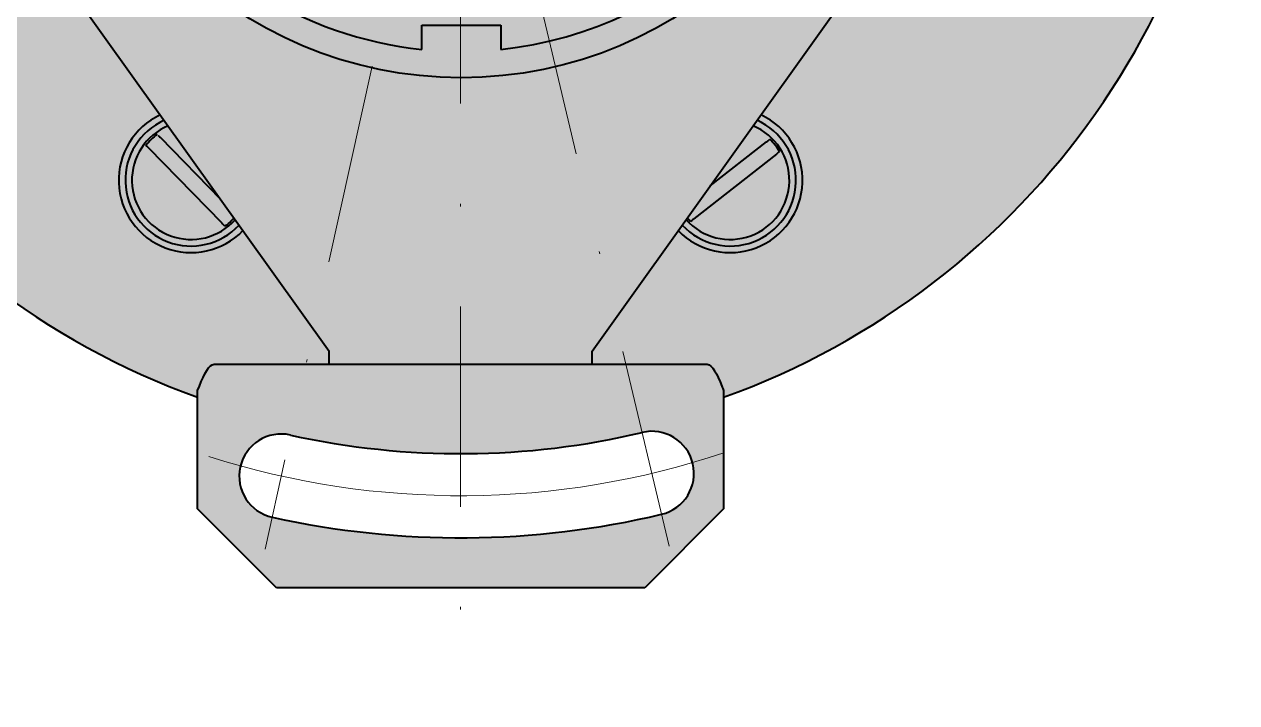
# Model space of a CAD drawing. Header units: millimetres. Extents: x -87 to 211, y 475 to 609.
# Drawn here: x -47.62 to -1.52, y 511.56 to 537.37 of the extents above; entities that cross this region are included whole.
import ezdxf

# ---------------------------------------------------------------- set-up
doc = ezdxf.new("R2010")
doc.units = ezdxf.units.MM
doc.linetypes.add('ACAD_ISO04W100', pattern=[30, 24, -3, 0, -3])
doc.linetypes.add('DASHDOTX2', pattern=[50.8, 25.4, -12.7, 0, -12.7])
for name, color, linetype, lineweight in [('asys', 7, 'ACAD_ISO04W100', 20), ('konturas', 7, 'Continuous', 40), ('matmenys', 7, 'Continuous', 20)]:
    doc.layers.add(name, color=color, linetype=linetype, lineweight=lineweight)

msp = doc.modelspace()

# ---------------------------------------------------------------- hatches: boundary and pattern name
at = {"layer": 'matmenys', "true_color": 0xebecec}
h = msp.add_hatch(color=7, dxfattribs=at)
h.dxf.hatch_style = 1
edge = h.paths.add_edge_path()
edge.add_arc((-31.0504797359146, 551.0361452726604), 15.69647475059248, 0, 360)
h = msp.add_hatch(color=7, dxfattribs=at)
h.dxf.hatch_style = 1
edge = h.paths.add_edge_path()
edge.add_line((-51.02869407144076, 545.9378764906603), (-51.52869407144073, 545.9378764906603))
edge.add_line((-51.52869407144073, 545.9378764906603), (-51.52869407144065, 541.7283280574899))
edge.add_spline(control_points=[(-51.52869407144065, 541.7712098239941), (-51.52869407144065, 541.7410480591833), (-51.53355428680619, 541.7108862943725), (-51.54320433047633, 541.6807245295616), (-51.62242732533569, 541.4331085165948), (-52.06194888309167, 541.1854925036278), (-52.52869407144057, 540.9378764906609)], knot_values=[0, 0, 0, 0, 0.170560761748096, 0.170560761748096, 0.170560761748096, 1.570796326794894, 1.570796326794894, 1.570796326794894, 1.570796326794894], degree=3, periodic=0)
edge.add_line((-52.52869407144078, 540.9378764906608), (-55.52869407144035, 540.9378764906608))
edge.add_line((-55.52869407144035, 540.9378764906608), (-58.52869407144019, 543.9378764906605))
edge.add_line((-58.52869407144019, 543.9378764906605), (-58.52869407144034, 550.9378764906608))
edge.add_line((-58.52869407144034, 550.9378764906608), (-60.5286940714407, 550.9378764906608))
edge.add_arc((-31.02869407143992, 550.9378764906608), 29.50000000000079, 180, 250.1850718514915)
edge.add_line((-41.02869407144096, 523.1844983179044), (-41.02869407144097, 523.437876490662))
edge.add_spline(control_points=[(-41.02869407144097, 523.437876490662), (-40.84298206171574, 523.9046216790109), (-40.65727005199052, 524.344143236767), (-40.47155804226529, 524.4233662316262), (-40.44893671865719, 524.4330162752964), (-40.42631539504909, 524.4378764906619), (-40.40369407144098, 524.4378764906619)], knot_values=[0, 0, 0, 0, 1.400235565046828, 1.400235565046828, 1.400235565046828, 1.570796326794899, 1.570796326794899, 1.570796326794899, 1.570796326794899], degree=3, periodic=0)
edge.add_line((-40.43585539631879, 524.4378764906619), (-36.9036026314792, 524.4378764906619))
edge.add_line((-36.9036026314792, 524.4378764906619), (-36.61178110399492, 525.7541983362371))
edge.add_line((-36.61178110399492, 525.7541983362371), (-39.30426870389284, 529.5236809760939))
edge.add_arc((-41.27869407144015, 531.4378764906603), 2.750000000000055, 115.18798688404911, 315.88736869990146, ccw=False)
edge.add_line((-42.44906538493363, 533.9263963295509), (-51.02869407144076, 545.9378764906603))
h.paths.add_polyline_path([(-34.38350808748235, 535.8052883803022, -0.3516652221701673), (-46.52869407144119, 550.9378764906608), (-52.0286940714408, 550.9378764906608), (-52.0286940714407, 545.9378764906603), (-51.02869407144076, 545.9378764906603), (-42.44906538493363, 533.9263963295509), (-36.61178110399492, 525.7541983362371)])
h.paths.add_polyline_path([(-31.02869407143993, 535.4378764906612, -0.05459568657377278), (-34.38350808748234, 535.8052883803022), (-36.61178110399492, 525.7541983362371), (-36.02869407144137, 524.9378764906621), (-36.02869407144136, 524.4378764906619), (-31.02869407143993, 524.437876490662)])
h.paths.add_polyline_path([(-27.45094862854679, 535.8564396378332, -0.05829658237635849), (-31.02869407143993, 535.4378764906612), (-31.02869407143993, 524.437876490662), (-26.02869407144209, 524.4378764906621), (-26.0286940714421, 524.9378764906622), (-25.15194188896685, 526.1653295461276)])
h.paths.add_polyline_path([(-11.02869407144365, 545.9378764906608), (-10.02869407144374, 545.9378764906608), (-10.02869407144385, 550.9378764906608), (-15.52869407144344, 550.9378764906608, -0.3475252071307434), (-27.45094862854678, 535.8564396378332), (-25.15194188896685, 526.1653295461276)])
h = msp.add_hatch(color=7, dxfattribs=at)
h.dxf.hatch_style = 1
edge = h.paths.add_edge_path()
edge.add_line((-1.528694071439215, 550.9378764906608), (-3.528694071444312, 550.9378764906608))
edge.add_line((-3.528694071444312, 550.9378764906608), (-3.52869407144415, 543.9378764906611))
edge.add_line((-3.52869407144415, 543.9378764906611), (-6.52869407144388, 540.9378764906613))
edge.add_line((-6.52869407144388, 540.9378764906613), (-9.528694071443653, 540.9378764906613))
edge.add_spline(control_points=[(-9.528694071443653, 540.9378764906613), (-9.585547658693002, 540.9680382554722), (-9.642400445147189, 540.9982000202829), (-9.698429072118444, 541.0283617850937), (-10.15840166688075, 541.2759777980607), (-10.5286940714436, 541.5235938110276), (-10.5286940714436, 541.7712098239946)], knot_values=[0, 0, 0, 0, 0.1705607617480867, 0.1705607617480867, 0.1705607617480867, 1.570796326794894, 1.570796326794894, 1.570796326794894, 1.570796326794894], degree=3, periodic=0)
edge.add_line((-10.5286940714436, 541.7712098239946), (-10.52869407144371, 545.9378764906608))
edge.add_line((-10.52869407144371, 545.9378764906608), (-11.02869407144365, 545.9378764906608))
edge.add_line((-11.02869407144365, 545.9378764906608), (-19.60832275794926, 533.9263963295525))
edge.add_arc((-20.77869407143973, 531.4378764906605), 2.750000000000078, -135.8873686999674, 64.81201311601978, ccw=False)
edge.add_line((-22.75311943898924, 529.5236809760964), (-25.15194188896685, 526.1653295461276))
edge.add_line((-25.15194188896685, 526.1653295461276), (-24.74214092919627, 524.4378764906621))
edge.add_line((-24.74214092919627, 524.4378764906621), (-21.61955035623733, 524.4378764906621))
edge.add_spline(control_points=[(-21.65369407144244, 524.4378764906621), (-21.46798206171722, 524.4378764906621), (-21.28227005199197, 524.0675840860993), (-21.09655804226674, 523.607611491337), (-21.07393671865863, 523.5515828643657), (-21.05131539505052, 523.4947300779115), (-21.02869407144242, 523.4378764906622)], knot_values=[0, 0, 0, 0, 1.400235565046828, 1.400235565046828, 1.400235565046828, 1.570796326794899, 1.570796326794899, 1.570796326794899, 1.570796326794899], degree=3, periodic=0)
edge.add_line((-21.02869407144242, 523.4378764906622), (-21.02869407144241, 523.1844983179033))
edge.add_arc((-31.02869407143992, 550.9378764906608), 29.50000000000071, 289.8149281485012, 360)
h = msp.add_hatch(color=7, dxfattribs=at)
h.dxf.hatch_style = 1
edge = h.paths.add_edge_path(flags=0)
edge.add_spline(control_points=[(-42.45944092013032, 533.0748599884791), (-42.46819381497393, 533.083813626727), (-42.47849874058515, 533.0943548908165), (-42.49463794775306, 533.1108642428845), (-42.50333998406569, 533.1197658561856), (-42.51564186535104, 533.1323498751606), (-42.52143456342513, 533.1382754259596), (-42.52730997846925, 533.1442855908023), (-42.52920333085397, 533.146222366307), (-42.52982427005135, 533.1468575464442)], knot_values=[0.0008432791199565089, 0.0008432791199565089, 0.0008432791199565089, 0.0008432791199565089, 0.004599643391627516, 0.004599643391627516, 0.00833345062554516, 0.00833345062554516, 0.01204270705366248, 0.01204270705366248, 0.01488949375385404, 0.01488949375385404, 0.01488949375385404, 0.01488949375385404], degree=3, periodic=0)
edge.add_arc((-41.27869407143989, 531.4378764906605), 2.171260202826738, 126.4085658924619, 142.2923365348323)
edge.add_line((-42.99646863000822, 532.7658905848307), (-42.95887075437837, 532.7274304201319))
edge.add_spline(control_points=[(-42.95887075437837, 532.7274304201319), (-42.958249815181, 532.7267952399948), (-42.95635646279628, 532.72485846449), (-42.95048104775216, 532.7188482996473), (-42.94468834967807, 532.7129227488482), (-42.93238646839271, 532.7003387298734), (-42.92368443208009, 532.6914371165723), (-42.90754522491218, 532.6749277645041), (-42.89724029930096, 532.6643865004147), (-42.88848740445735, 532.6554328621669)], knot_values=[0.04468280633093543, 0.04468280633093543, 0.04468280633093543, 0.04468280633093543, 0.04752959303112698, 0.04752959303112698, 0.05123884945924431, 0.05123884945924431, 0.05497265669316195, 0.05497265669316195, 0.05872902096483296, 0.05872902096483296, 0.05872902096483296, 0.05872902096483296], degree=3, periodic=0)
edge.add_line((-42.88848740445735, 532.6554328621669), (-40.09794722274995, 529.8008929928419))
edge.add_spline(control_points=[(-40.09794722274996, 529.8008929928419), (-40.08919432790636, 529.7919393545941), (-40.07888940229513, 529.7813980905046), (-40.06275019512722, 529.7648887384364), (-40.0540481588146, 529.7559871251353), (-40.04174627752923, 529.7434031061605), (-40.03595357945515, 529.7374775553615), (-40.03007816441103, 529.7314673905188), (-40.0281848120263, 529.729530615014), (-40.02756387282894, 529.7288954348769)], knot_values=[0.0008432791199565054, 0.0008432791199565054, 0.0008432791199565054, 0.0008432791199565054, 0.004599643391627512, 0.004599643391627512, 0.008333450625545153, 0.008333450625545153, 0.01204270705366248, 0.01204270705366248, 0.01488949375385403, 0.01488949375385403, 0.01488949375385403, 0.01488949375385403], degree=3, periodic=0)
edge.add_arc((-41.27869407144031, 531.4378764906605), 2.171260202826671, 306.4085658924597, 318.6900683672915)
edge.add_line((-39.64775258296323, 530.0045584067925), (-40.16259295494939, 530.725334927573))
edge.add_line((-40.16259295494939, 530.725334927573), (-42.45944092013032, 533.0748599884791))
h.paths.add_polyline_path([(-42.15253613906073, 533.5112553853288, 1.25008757146103), (-39.60079794976592, 529.9388219203163)], flags=16)
h.paths.add_polyline_path([(-42.15253613906073, 533.5112553853288), (-42.30110531233117, 533.7192522279074, 1.221715033676773), (-39.45222877649547, 529.7308250777377), (-39.60079794976592, 529.9388219203163, -1.250087571461032)], flags=17)
h.paths.add_polyline_path([(-42.30110531233117, 533.7192522279074), (-42.44906538493363, 533.9263963295509, 1.19916636026571), (-39.30426870389284, 529.5236809760939), (-39.45222877649547, 529.7308250777377, -1.221715033676775)])
h = msp.add_hatch(color=7, dxfattribs=at)
h.dxf.hatch_style = 1
h.paths.add_polyline_path([(-25.15194188896685, 526.1653295461276), (-26.0286940714421, 524.9378764906622), (-26.02869407144209, 524.4378764906621), (-24.74214092919627, 524.4378764906621)])
edge = h.paths.add_edge_path(flags=0)
edge.add_spline(control_points=[(-19.02340548926422, 532.4342901026243), (-19.01355612148112, 532.4420212577961), (-19.00196030042581, 532.4511232726561), (-18.98379933882798, 532.4653785238836), (-18.97400720061127, 532.4730647573235), (-18.96016426574589, 532.4839306199691), (-18.95364591783841, 532.4890471269619), (-18.94703449102684, 532.4942366952379), (-18.94490395886424, 532.4959090335149), (-18.9442052347695, 532.4964574894683)], knot_values=[0.0008432791199565054, 0.0008432791199565054, 0.0008432791199565054, 0.0008432791199565054, 0.004599643391627512, 0.004599643391627512, 0.008333450625545153, 0.008333450625545153, 0.01204270705366248, 0.01204270705366248, 0.01488949375385403, 0.01488949375385403, 0.01488949375385403, 0.01488949375385403], degree=3, periodic=0)
edge.add_line((-18.94696976714321, 532.4942874995534), (-18.9018974826991, 532.5296665038363))
edge.add_arc((-20.77869407143982, 531.4378764906608), 2.171260202826634, 30.18787400076014, 46.07164464312923)
edge.add_line((-19.27236419739159, 533.0016351609576), (-19.31467194946205, 532.9684261465896))
edge.add_spline(control_points=[(-19.31467194946205, 532.9684261465896), (-19.31537067355679, 532.9678776906361), (-19.31750120571937, 532.9662053523592), (-19.32411263253096, 532.9610157840831), (-19.33063098043843, 532.9558992770903), (-19.34447391530381, 532.9450334144449), (-19.35426605352052, 532.937347181005), (-19.37242701511835, 532.9230919297773), (-19.38402283617367, 532.9139899149175), (-19.39387220395676, 532.9062587597457)], knot_values=[0.04468280633093544, 0.04468280633093544, 0.04468280633093544, 0.04468280633093544, 0.04752959303112699, 0.04752959303112699, 0.05123884945924432, 0.05123884945924432, 0.05497265669316196, 0.05497265669316196, 0.05872902096483296, 0.05872902096483296, 0.05872902096483296, 0.05872902096483296], degree=3, periodic=0)
edge.add_line((-19.39387220395676, 532.9062587597457), (-21.54060048116302, 531.2212075170531))
edge.add_line((-21.54060048116302, 531.2212075170531), (-22.40963555991876, 530.0045584067951))
edge.add_arc((-20.77869407144001, 531.4378764906604), 2.171260202826196, 221.3099316326252, 226.0716446431318)
edge.add_line((-22.28502394548788, 529.8741178203638), (-22.24271619341738, 529.9073268347319))
edge.add_spline(control_points=[(-22.24271619341737, 529.9073268347319), (-22.24201746932263, 529.9078752906853), (-22.23988693716004, 529.9095476289623), (-22.23327551034845, 529.9147371972383), (-22.22675716244099, 529.9198537042311), (-22.21291422757561, 529.9307195668766), (-22.20312208935889, 529.9384058003166), (-22.18496112776107, 529.952661051544), (-22.17336530670575, 529.961763066404), (-22.16351593892264, 529.9694942215758)], knot_values=[0.04468280633093543, 0.04468280633093543, 0.04468280633093543, 0.04468280633093543, 0.04752959303112698, 0.04752959303112698, 0.05123884945924431, 0.05123884945924431, 0.05497265669316195, 0.05497265669316195, 0.05872902096483296, 0.05872902096483296, 0.05872902096483296, 0.05872902096483296], degree=3, periodic=0)
edge.add_line((-22.16351593892264, 529.9694942215758), (-19.02340548926422, 532.4342901026243))
h.paths.add_polyline_path([(-19.90485200382217, 533.5112553853304), (-22.45659019311607, 529.9388219203188, 1.250087571462885)], flags=16)
h.paths.add_polyline_path([(-19.75628283055171, 533.7192522279091), (-19.90485200382218, 533.5112553853304, -1.250087571462893), (-22.45659019311609, 529.9388219203188), (-22.60515936638653, 529.7308250777402, 1.221715033678378)], flags=17)
h.paths.add_polyline_path([(-19.60832275794926, 533.9263963295525), (-19.75628283055171, 533.7192522279091, -1.221715033678378), (-22.60515936638653, 529.7308250777402), (-22.75311943898924, 529.5236809760964, 1.199166360267148)])
h = msp.add_hatch(color=7, dxfattribs=at)
h.dxf.hatch_style = 1
h.paths.add_polyline_path([(-36.02869407144137, 524.9378764906621), (-36.61178110399492, 525.7541983362371), (-36.9036026314792, 524.4378764906619), (-36.02869407144136, 524.4378764906619)])
h = msp.add_hatch(color=7, dxfattribs=at)
h.dxf.hatch_style = 1
h.paths.add_polyline_path([(-24.74214092919627, 524.4378764906621), (-31.02869407143993, 524.437876490662), (-31.02869407143993, 521.037876490662, 0.0582965823763773), (-24.12710770095349, 521.8452983035938)])
edge = h.paths.add_edge_path()
edge.add_line((-36.9036026314792, 524.4378764906619), (-40.40369407144098, 524.4378764906619))
edge.add_spline(control_points=[(-40.40369407144098, 524.4378764906619), (-40.42631539504909, 524.4378764906619), (-40.44893671865719, 524.4330162752964), (-40.47155804226529, 524.4233662316262), (-40.65727005199052, 524.344143236767), (-40.84298206171574, 523.9046216790109), (-41.02869407144097, 523.437876490662)], knot_values=[0, 0, 0, 0, 0.1705607617480718, 0.1705607617480718, 0.1705607617480718, 1.570796326794899, 1.570796326794899, 1.570796326794899, 1.570796326794899], degree=3, periodic=0)
edge.add_line((-41.02869407144097, 523.437876490662), (-41.02869407144087, 518.9378764906623))
edge.add_line((-41.02869407144087, 518.9378764906623), (-38.02869407144102, 515.9378764906626))
edge.add_line((-38.02869407144102, 515.9378764906626), (-31.02869407143993, 515.9378764906627))
edge.add_line((-31.02869407143993, 515.9378764906627), (-31.02869407143993, 517.8378764906624))
edge.add_arc((-31.02869407144153, 550.9378764906601), 33.09999999999763, 257.4999999999999, 270.00000000000273, ccw=False)
edge.add_arc((-37.84654191049137, 520.1845522663843), 1.59999999999982, 77.50000000000108, 257.5000000000011, ccw=False)
edge.add_line((-37.50023852819047, 521.7466258777761), (-36.9036026314792, 524.4378764906619))
h.paths.add_polyline_path([(-21.02869407144232, 518.9378764906626), (-21.02869407144237, 521.0673224281747, -0.009832376973192333), (-22.21088015194939, 520.6972389695849, -0.4216726393800636), (-23.38847638371055, 518.7317113404297, -0.05829658237637923), (-31.02869407143993, 517.8378764906624), (-31.02869407143993, 515.9378764906627), (-24.02869407144203, 515.9378764906628)])
h = msp.add_hatch(color=7, dxfattribs=at)
h.dxf.hatch_style = 1
edge = h.paths.add_edge_path()
edge.add_spline(control_points=[(-21.02869407144242, 523.4378764906622), (-21.05131539505052, 523.4947300779115), (-21.07393671865863, 523.5515828643657), (-21.09655804226674, 523.607611491337), (-21.28227005199197, 524.0675840860993), (-21.46798206171722, 524.4378764906621), (-21.65369407144244, 524.4378764906621)], knot_values=[0, 0, 0, 0, 0.1705607617480718, 0.1705607617480718, 0.1705607617480718, 1.570796326794899, 1.570796326794899, 1.570796326794899, 1.570796326794899], degree=3, periodic=0)
edge.add_line((-21.65369407144244, 524.4378764906621), (-24.74214092919627, 524.4378764906621))
edge.add_line((-24.74214092919627, 524.4378764906621), (-24.12710770095352, 521.845298303594))
edge.add_arc((-23.75779204233207, 520.2885048220119), 1.599999999999834, 14.800775401553096, 103.34548802160202, ccw=False)
edge.add_arc((-31.02869407144201, 550.9378764906602), 31.49999999999777, 286.2560627815137, 288.509404981537)
edge.add_line((-21.02869407144236, 521.0673224281746), (-21.02869407144242, 523.4378764906622))
h.paths.add_polyline_path([(-31.02869407143993, 524.437876490662), (-36.9036026314792, 524.4378764906619), (-37.50023852819052, 521.7466258777758, 0.05459568657375425), (-31.02869407143993, 521.037876490662)])

# ---------------------------------------------------------------- linework, layer by layer
at = {"layer": 'asys', "linetype": 'DASHDOTX2', "ltscale": 0.3}
for p, q in [((-31.02869407143993, 587.9972605651084), (-31.02869407143993, 511.5621236883653)), ((-23.09994852541251, 517.5154664329435), (-31.04819419981595, 551.0200762892156)), ((-31.0693597729113, 550.7544453652366), (-38.46339481021487, 517.4021086460926))]:
    msp.add_line(p, q, dxfattribs=at)
at = {"layer": 'asys', "linetype": 'Continuous', "ltscale": 0.3}
msp.add_arc((-31.02869407144232, 550.9378764906601), 31.49999999999777, 252.3160961392945, 288.5293918823102, dxfattribs=at)
at = {"layer": 'konturas'}
for p, q in [((-51.02869407144076, 545.9378764906603), (-36.02869407144137, 524.9378764906621)), ((-26.0286940714421, 524.9378764906622), (-11.02869407144365, 545.9378764906608)), ((-42.45944092013032, 533.0748599884791), (-40.16259295495625, 530.7253349275801)), ((-19.31467194946205, 532.9684261465896), (-19.27236419739164, 533.0016351609576)), ((-42.95887075437837, 532.7274304201319), (-42.9964686300082, 532.7658905848307)), ((-40.09794722274995, 529.8008929928419), (-42.88848740445735, 532.6554328621669)), ((-21.54060048115915, 531.2212075170562), (-19.39387220395676, 532.9062587597457)), ((-18.9018974826991, 532.5296665038363), (-18.94420523476951, 532.4964574894683)), ((-19.02340548926422, 532.4342901026243), (-22.16351593892264, 529.9694942215758)), ((-39.98996599719911, 529.690435270178), (-40.02756387282894, 529.7288954348769)), ((-22.24271619341738, 529.9073268347319), (-22.28502394548778, 529.874117820364)), ((-36.02869407144136, 524.4378764906621), (-36.02869407144137, 524.9378764906621)), ((-26.02869407144209, 524.4378764906622), (-26.0286940714421, 524.9378764906622)), ((-40.40369407144098, 524.4378764906619), (-21.65369407144244, 524.4378764906621)), ((-41.02869407144087, 518.9378764906623), (-41.02869407144097, 523.437876490662)), ((-21.02869407144242, 523.4378764906622), (-21.02869407144232, 518.9378764906626)), ((-38.02869407144102, 515.9378764906626), (-41.02869407144087, 518.9378764906623)), ((-21.02869407144232, 518.9378764906626), (-24.02869407144203, 515.9378764906628)), ((-24.02869407144203, 515.9378764906628), (-38.02869407144102, 515.9378764906626))]:
    msp.add_line(p, q, dxfattribs=at)
at = {"layer": 'konturas', "extrusion": (1, -2.065817747765423e-16, 0)}
for p, q in [((-32.50690840696801, 537.3396077086577), (-29.50690840696801, 537.3396077086577)), ((-32.50690840696801, 536.4174026068017), (-32.50690840696801, 537.3396077086577)), ((-29.50690840696801, 537.3396077086577), (-29.50690840696801, 536.4174026068017))]:
    msp.add_line(p, q, dxfattribs=at)
at = {"layer": 'konturas'}
msp.add_circle((-31.00690840697005, 550.8396077086597), 15.5, dxfattribs=at)
for centre, radius, start, end in [((-31.02869407143993, 550.9378764906608), 29.50000000000073, 109.8149281485113, 250.1850718514879), ((-31.02869407143993, 550.9378764906608), 29.50000000000074, 289.8149281485018, 70.18507185149743), ((-31.00690840696795, 550.8396077086577), 14.5, 275.9377724516056, 354.0622275483933), ((-31.00690840696795, 550.8396077086577), 14.5, 211.1473899215089, 264.0622275483944), ((-41.27869407144015, 531.4378764906603), 2.750000000000075, 115.1879868840916, 315.8873686998576), ((-20.77869407143973, 531.4378764906605), 2.75000000000007, 224.1126313000647, 64.81201311598636), ((-41.27869407144015, 531.4378764906605), 2.499999999999855, 114.1398026657496, 316.9355529182067), ((-41.27869407144014, 531.4378764906605), 2.249999999999881, 112.8533783893371, 318.2219771946215), ((-20.77869407143972, 531.4378764906608), 2.499999999999849, 223.0644470817161, 65.86019733432984), ((-20.7786940714397, 531.4378764906608), 2.24999999999989, 221.778022805292, 67.14662161075408), ((-41.27869407144015, 531.4378764906605), 2.171260202826553, 126.4085658924566, 142.2923365348279), ((-20.7786940714397, 531.4378764906608), 2.171260202826539, 30.18787400075909, 46.07164464313085), ((-41.27869407144015, 531.4378764906605), 2.171260202826565, 306.4085658924566, 318.6900683672495), ((-20.77869407143987, 531.4378764906605), 2.171260202826306, 221.3099316326593, 226.0716446431314), ((-23.75779204233203, 520.2885048220119), 1.59999999999988, 283.3454880216033, 103.3454880216033), ((-37.84654191049137, 520.1845522663843), 1.599999999999868, 77.5000000000019, 257.5000000000011), ((-31.02869407144229, 550.93787649066), 29.89999999999791, 257.5000000000011, 283.3454880216025), ((-31.0286940714423, 550.9378764906601), 33.09999999999764, 257.5000000000019, 283.3454880216025)]:
    msp.add_arc(centre, radius, start, end, dxfattribs=at)
for points, knots in [([(-42.52982427005135, 533.1468575464442), (-42.52920333085397, 533.146222366307), (-42.52730997846925, 533.1442855908023), (-42.52143456342513, 533.1382754259596), (-42.51564186535104, 533.1323498751606), (-42.50333998406569, 533.1197658561856), (-42.49463794775306, 533.1108642428845), (-42.47849874058515, 533.0943548908165), (-42.46819381497393, 533.083813626727), (-42.45944092013032, 533.0748599884791)], [0.0008432791199565085, 0.0008432791199565085, 0.0008432791199565085, 0.0008432791199565085, 0.003690065820148063, 0.003690065820148063, 0.007399322248265387, 0.007399322248265387, 0.01113312948218303, 0.01113312948218303, 0.01488949375385404, 0.01488949375385404, 0.01488949375385404, 0.01488949375385404]), ([(-19.39387220395676, 532.9062587597457), (-19.38402283617367, 532.9139899149175), (-19.37242701511835, 532.9230919297773), (-19.35426605352052, 532.937347181005), (-19.34447391530381, 532.9450334144449), (-19.33063098043843, 532.9558992770903), (-19.32411263253096, 532.9610157840831), (-19.31750120571937, 532.9662053523592), (-19.31537067355679, 532.9678776906361), (-19.31467194946205, 532.9684261465896)], [0.04468280633093543, 0.04468280633093543, 0.04468280633093543, 0.04468280633093543, 0.04843917060260643, 0.04843917060260643, 0.05217297783652407, 0.05217297783652407, 0.0558822342646414, 0.0558822342646414, 0.05872902096483296, 0.05872902096483296, 0.05872902096483296, 0.05872902096483296]), ([(-42.88848740445735, 532.6554328621669), (-42.89724029930096, 532.6643865004147), (-42.90754522491218, 532.6749277645041), (-42.92368443208009, 532.6914371165723), (-42.93238646839271, 532.7003387298734), (-42.94468834967807, 532.7129227488482), (-42.95048104775216, 532.7188482996473), (-42.95635646279628, 532.72485846449), (-42.958249815181, 532.7267952399948), (-42.95887075437837, 532.7274304201319)], [0.04468280633093543, 0.04468280633093543, 0.04468280633093543, 0.04468280633093543, 0.04843917060260644, 0.04843917060260644, 0.05217297783652408, 0.05217297783652408, 0.05588223426464141, 0.05588223426464141, 0.05872902096483296, 0.05872902096483296, 0.05872902096483296, 0.05872902096483296]), ([(-18.9442052347695, 532.4964574894683), (-18.94490395886424, 532.4959090335149), (-18.94703449102684, 532.4942366952379), (-18.95364591783841, 532.4890471269619), (-18.96016426574589, 532.4839306199691), (-18.97400720061127, 532.4730647573235), (-18.98379933882798, 532.4653785238836), (-19.00196030042581, 532.4511232726561), (-19.01355612148112, 532.4420212577961), (-19.02340548926422, 532.4342901026243)], [0.0008432791199565055, 0.0008432791199565055, 0.0008432791199565055, 0.0008432791199565055, 0.003690065820148063, 0.003690065820148063, 0.007399322248265387, 0.007399322248265387, 0.01113312948218303, 0.01113312948218303, 0.01488949375385403, 0.01488949375385403, 0.01488949375385403, 0.01488949375385403]), ([(-40.02756387282894, 529.7288954348769), (-40.0281848120263, 529.729530615014), (-40.03007816441103, 529.7314673905188), (-40.03595357945515, 529.7374775553615), (-40.04174627752923, 529.7434031061605), (-40.0540481588146, 529.7559871251353), (-40.06275019512722, 529.7648887384364), (-40.07888940229513, 529.7813980905046), (-40.08919432790636, 529.7919393545941), (-40.09794722274996, 529.8008929928419)], [0.0008432791199565055, 0.0008432791199565055, 0.0008432791199565055, 0.0008432791199565055, 0.003690065820148063, 0.003690065820148063, 0.007399322248265387, 0.007399322248265387, 0.01113312948218303, 0.01113312948218303, 0.01488949375385403, 0.01488949375385403, 0.01488949375385403, 0.01488949375385403]), ([(-22.16351593892264, 529.9694942215758), (-22.17336530670575, 529.961763066404), (-22.18496112776107, 529.952661051544), (-22.20312208935889, 529.9384058003166), (-22.21291422757561, 529.9307195668766), (-22.22675716244099, 529.9198537042311), (-22.23327551034845, 529.9147371972383), (-22.23988693716004, 529.9095476289623), (-22.24201746932263, 529.9078752906853), (-22.24271619341737, 529.9073268347319)], [0.04468280633093543, 0.04468280633093543, 0.04468280633093543, 0.04468280633093543, 0.04843917060260644, 0.04843917060260644, 0.05217297783652408, 0.05217297783652408, 0.05588223426464141, 0.05588223426464141, 0.05872902096483296, 0.05872902096483296, 0.05872902096483296, 0.05872902096483296]), ([(-41.02869407144097, 523.437876490662), (-40.84298206171574, 523.9046216790109), (-40.65727005199052, 524.344143236767), (-40.47155804226529, 524.4233662316262), (-40.44893671865719, 524.4330162752964), (-40.42631539504909, 524.4378764906619), (-40.40369407144098, 524.4378764906619)], [0, 0, 0, 0, 1.400235565046828, 1.400235565046828, 1.400235565046828, 1.570796326794899, 1.570796326794899, 1.570796326794899, 1.570796326794899]), ([(-21.65369407144244, 524.4378764906621), (-21.46798206171722, 524.4378764906621), (-21.28227005199197, 524.0675840860993), (-21.09655804226674, 523.607611491337), (-21.07393671865863, 523.5515828643657), (-21.05131539505052, 523.4947300779115), (-21.02869407144242, 523.4378764906622)], [0, 0, 0, 0, 1.400235565046828, 1.400235565046828, 1.400235565046828, 1.570796326794899, 1.570796326794899, 1.570796326794899, 1.570796326794899])]:
    msp.add_open_spline(points, degree=3, knots=knots, dxfattribs=at)

doc.saveas('drawing.dxf')
